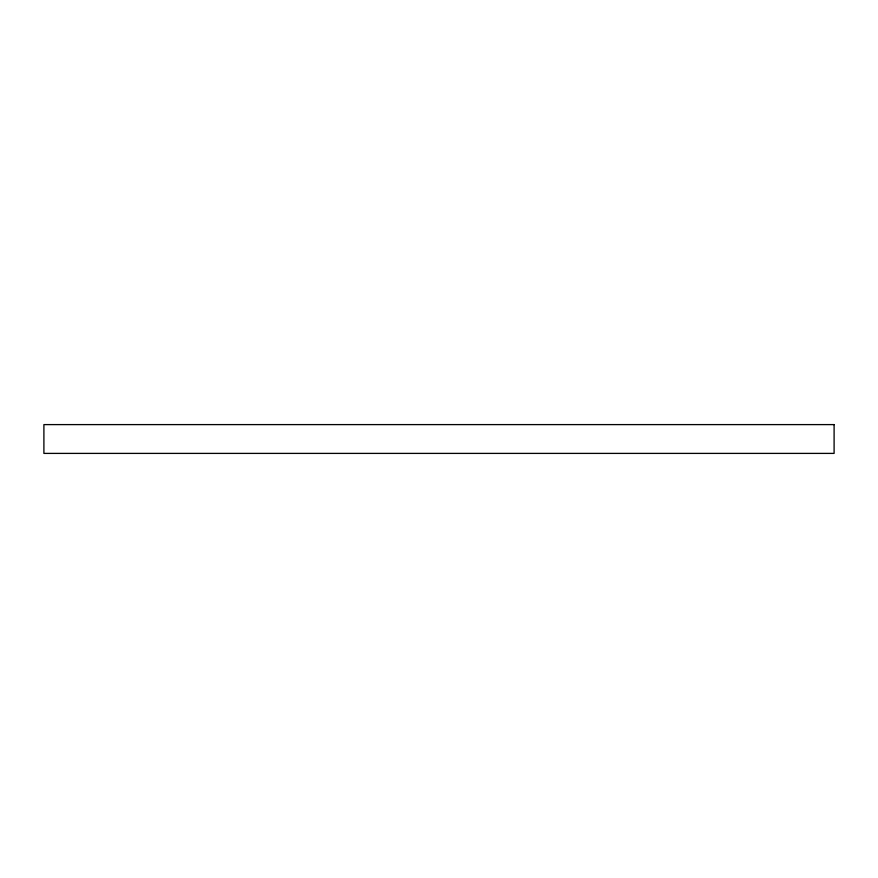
<?xml version="1.0" encoding="UTF-8"?>
<svg xmlns="http://www.w3.org/2000/svg" width="878" height="878" viewBox="0 0 878 878"><rect width="100%" height="100%" fill="white"/><g stroke="black" fill="none" stroke-linecap="round" stroke-linejoin="round"><path stroke-width="1.32" d="M834.1 424.601L43.9 424.601L43.9 453.399L834.1 453.399L834.1 424.601"/></g></svg>
